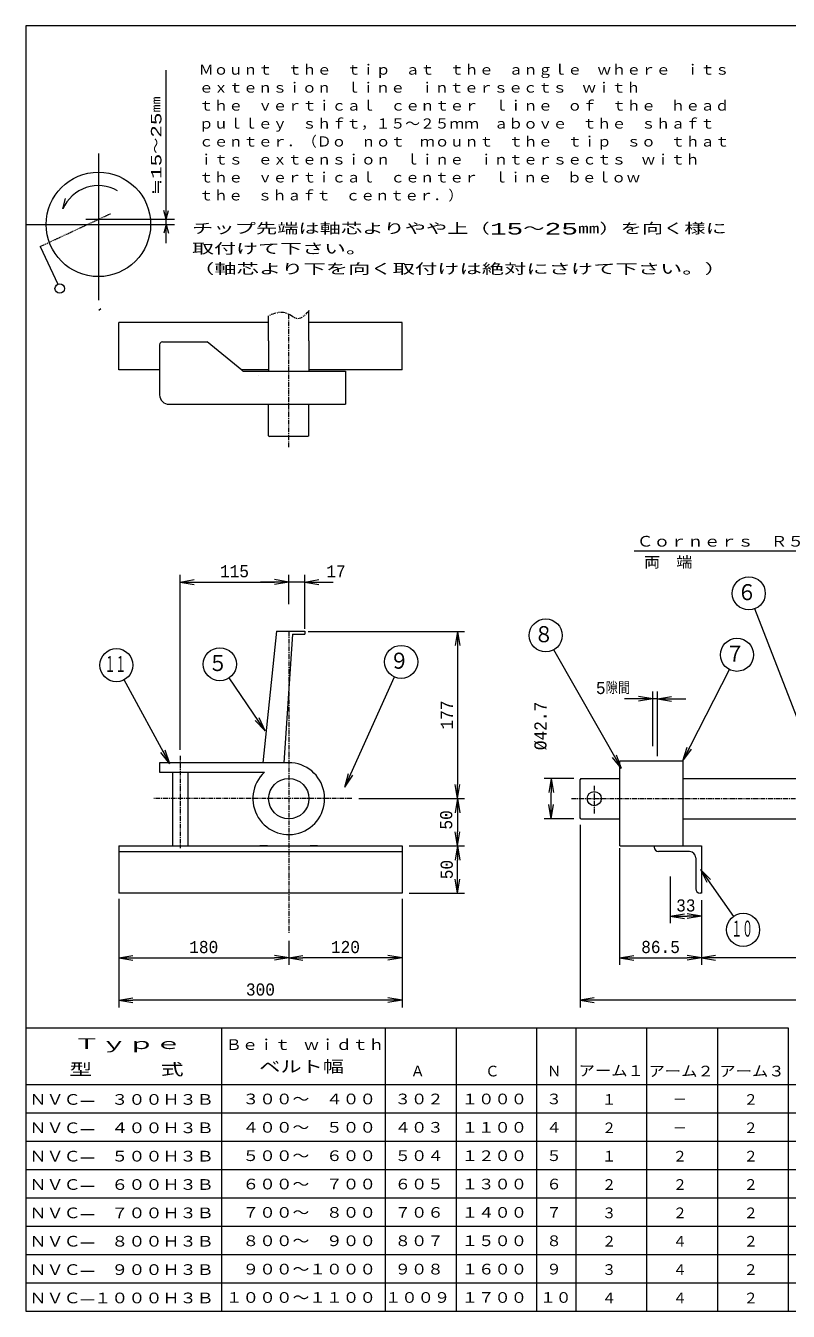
# Model space of a CAD drawing. Extents: x 100 to 2015, y 75 to 1435.
# Drawn here: x 100 to 907, y 75 to 1435 of the extents above; entities that cross this region are included whole.
import ezdxf
from ezdxf.enums import TextEntityAlignment as Align

# ---------------------------------------------------------------- set-up
doc = ezdxf.new("R2010")
doc.units = 0
for name, pattern in [('EXLTYPE1', [1.2, 0.6, -0.6]), ('EXLTYPE2', [8, 5, -1, 1, -1]), ('EXLTYPE3', [10, 5, -1, 1, -1, 1, -1])]:
    doc.linetypes.add(name, pattern=pattern)
doc.layers.get('0').update_dxf_attribs({"linetype": 'CONTINUOUS'})
doc.layers.get('DEFPOINTS').update_dxf_attribs({"linetype": 'CONTINUOUS'})
doc.styles.add('EXCADDIM1', font='monotxt', dxfattribs={"width": 0.92, "bigfont": 'extfont'})
doc.styles.add('EXCADSTD', font='monotxt', dxfattribs={"bigfont": 'extfont'})
doc.styles.get("Standard").update_dxf_attribs({"font": 'monotxt', "bigfont": 'extfont'})
doc.dimstyles.new('ISO-25', dxfattribs={"dimtxt": 2.5, "dimasz": 2.5, "dimexe": 1.25, "dimexo": 0.625, "dimtad": 1, "dimtxsty": 'STANDARD', "dimcen": 2.5, "dimazin": 3, "dimtfac": 1, "dimtmove": 0, "dimatfit": 3})

# ---------------------------------------------------------------- blocks, each defined once
blk = doc.blocks.new('EX_NORM')
at = {"color": 0, "linetype": 'CONTINUOUS'}
for q in [(-1, 0.167), (-1, 0), (-1, -0.167)]:
    blk.add_line((0, 0), q, dxfattribs=at)
blk = doc.blocks.new('*D15')
at = {"color": 2, "linetype": 'CONTINUOUS'}
for p, q in [((452.599996, 617.330005), (564.5, 617.330005)), ((557, 602.330005), (557, 582.330005)), ((505.999996, 567.330005), (564.5, 567.330005))]:
    blk.add_line(p, q, dxfattribs=at)
at = {"layer": 'DEFPOINTS', "color": 0}
for p in [(445.099996, 617.330005), (498.499996, 567.330005), (557, 567.330005)]:
    blk.add_point(p, dxfattribs=at)
at = {"color": 2, "xscale": 15, "yscale": 15, "zscale": 15}
for p, rotation in [((557, 617.330005), 90), ((557, 567.330005), 270)]:
    blk.add_blockref('EX_NORM', p, dxfattribs=dict(at, rotation=rotation))
at = {"color": 2, "insert": (545.25, 594.830005), "char_height": 12.8622054, "attachment_point": 5, "rotation": 90, "style": 'EXCADDIM1'}
blk.add_mtext('50', dxfattribs=at)
blk = doc.blocks.new('*D16')
at = {"color": 2, "linetype": 'CONTINUOUS'}
for p, q in [((557, 532.3), (557, 552.3)), ((506, 517.3), (564.5, 517.3))]:
    blk.add_line(p, q, dxfattribs=at)
at = {"layer": 'DEFPOINTS', "color": 0}
for p in [(557, 567.3), (557, 567.3), (498.5, 517.3)]:
    blk.add_point(p, dxfattribs=at)
at = {"color": 2, "xscale": 15, "yscale": 15, "zscale": 15}
for p, rotation in [((557, 567.3), 90), ((557, 517.3), 270)]:
    blk.add_blockref('EX_NORM', p, dxfattribs=dict(at, rotation=rotation))
at = {"color": 2, "insert": (545.8, 542.3), "char_height": 12.86, "attachment_point": 5, "rotation": 90, "style": 'EXCADDIM1'}
blk.add_mtext('50', dxfattribs=at)
blk = doc.blocks.new('*D17')
at = {"color": 2, "linetype": 'CONTINUOUS'}
for p, q in [((399, 794.3), (564.5, 794.3)), ((557, 779.3), (557, 632.3))]:
    blk.add_line(p, q, dxfattribs=at)
at = {"layer": 'DEFPOINTS', "color": 0}
for p in [(395.5, 794.3), (557, 617.3), (557, 617.3)]:
    blk.add_point(p, dxfattribs=at)
at = {"color": 2, "xscale": 15, "yscale": 15, "zscale": 15}
for p, rotation in [((557, 794.3), 90), ((557, 617.3), 270)]:
    blk.add_blockref('EX_NORM', p, dxfattribs=dict(at, rotation=rotation))
at = {"color": 2, "insert": (545.8, 705.8), "char_height": 12.86, "attachment_point": 5, "rotation": 90, "style": 'EXCADDIM1'}
blk.add_mtext('177', dxfattribs=at)
blk = doc.blocks.new('*D18')
at = {"color": 2, "linetype": 'CONTINUOUS'}
for p, q in [((263.5, 669), (263.5, 854)), ((278.5, 846.5), (363.5, 846.5)), ((378.5, 827.7), (378.5, 854))]:
    blk.add_line(p, q, dxfattribs=at)
at = {"layer": 'DEFPOINTS', "color": 0}
for p in [(378.5, 846.5), (378.5, 794.3), (263.5, 635.7)]:
    blk.add_point(p, dxfattribs=at)
at = {"color": 2, "xscale": 15, "yscale": 15, "zscale": 15, "rotation": 180}
blk.add_blockref('EX_NORM', (263.5, 846.5), dxfattribs=at)
at = {"color": 2, "xscale": 15, "yscale": 15, "zscale": 15}
blk.add_blockref('EX_NORM', (378.5, 846.5), dxfattribs=at)
at = {"color": 2, "insert": (321, 857.8), "char_height": 12.86, "attachment_point": 5, "style": 'EXCADDIM1'}
blk.add_mtext('115', dxfattribs=at)
blk = doc.blocks.new('*D19')
at = {"color": 2, "linetype": 'CONTINUOUS'}
for p, q in [((363.5, 846.5), (348.5, 846.5)), ((378.5, 823.2), (378.5, 854)), ((395.5, 846.5), (378.5, 846.5)), ((395.5, 797), (395.5, 854)), ((410.5, 846.5), (425.5, 846.5))]:
    blk.add_line(p, q, dxfattribs=at)
at = {"layer": 'DEFPOINTS', "color": 0}
for p in [(378.5, 846.5), (378.5, 820.5), (395.5, 794.3)]:
    blk.add_point(p, dxfattribs=at)
at = {"color": 2, "xscale": 15, "yscale": 15, "zscale": 15}
blk.add_blockref('EX_NORM', (378.5, 846.5), dxfattribs=at)
at = {"color": 2, "xscale": 15, "yscale": 15, "zscale": 15, "rotation": 180}
blk.add_blockref('EX_NORM', (395.5, 846.5), dxfattribs=at)
at = {"color": 2, "insert": (428.5, 857.8), "char_height": 12.86, "attachment_point": 5, "style": 'EXCADDIM1'}
blk.add_mtext('17', dxfattribs=at)
blk = doc.blocks.new('*D20')
at = {"color": 2, "linetype": 'CONTINUOUS'}
for p, q in [((680.3, 638.7), (648.8, 638.7)), ((656.3, 611), (656.3, 623.7)), ((680.3, 596), (648.8, 596))]:
    blk.add_line(p, q, dxfattribs=at)
at = {"layer": 'DEFPOINTS', "color": 0}
for p in [(656.3, 638.7), (687.8, 638.7), (687.8, 596)]:
    blk.add_point(p, dxfattribs=at)
at = {"color": 2, "xscale": 15, "yscale": 15, "zscale": 15}
for p, rotation in [((656.3, 638.7), 90), ((656.3, 596), 270)]:
    blk.add_blockref('EX_NORM', p, dxfattribs=dict(at, rotation=rotation))
at = {"color": 2, "insert": (645.1, 694.2), "char_height": 12.86, "attachment_point": 5, "rotation": 90, "style": 'EXCADDIM1'}
blk.add_mtext('%%c42.7', dxfattribs=at)
blk = doc.blocks.new('*D22')
at = {"color": 2, "linetype": 'CONTINUOUS'}
for p, q in [((378.5, 466.930008), (378.5, 441.5)), ((483.499996, 449), (393.5, 449))]:
    blk.add_line(p, q, dxfattribs=at)
at = {"layer": 'DEFPOINTS', "color": 0}
for p in [(498.499996, 577.330006), (378.5, 474.430008), (378.5, 449)]:
    blk.add_point(p, dxfattribs=at)
at = {"color": 2, "xscale": 15, "yscale": 15, "zscale": 15, "rotation": 180}
blk.add_blockref('EX_NORM', (378.5, 449), dxfattribs=at)
at = {"color": 2, "xscale": 15, "yscale": 15, "zscale": 15}
blk.add_blockref('EX_NORM', (498.499996, 449), dxfattribs=at)
at = {"color": 2, "insert": (438.499998, 460.25), "char_height": 12.8622054, "attachment_point": 5, "style": 'EXCADDIM1'}
blk.add_mtext('120', dxfattribs=at)
blk = doc.blocks.new('*D23')
at = {"color": 2, "linetype": 'CONTINUOUS'}
blk.add_line((213.499996, 449), (363.5, 449), dxfattribs=at)
at = {"layer": 'DEFPOINTS', "color": 0}
for p in [(198.499996, 577.330006), (378.5, 504), (378.5, 449)]:
    blk.add_point(p, dxfattribs=at)
at = {"color": 2, "xscale": 15, "yscale": 15, "zscale": 15, "rotation": 180}
blk.add_blockref('EX_NORM', (198.499996, 449), dxfattribs=at)
at = {"color": 2, "xscale": 15, "yscale": 15, "zscale": 15}
blk.add_blockref('EX_NORM', (378.5, 449), dxfattribs=at)
at = {"color": 2, "insert": (288.499998, 460.25), "char_height": 12.8622054, "attachment_point": 5, "style": 'EXCADDIM1'}
blk.add_mtext('180', dxfattribs=at)
blk = doc.blocks.new('*D24')
at = {"color": 2, "linetype": 'CONTINUOUS'}
for p, q in [((198.5, 511.5), (198.5, 396.5)), ((498.5, 511.5), (498.5, 396.5)), ((483.5, 404), (213.5, 404))]:
    blk.add_line(p, q, dxfattribs=at)
at = {"layer": 'DEFPOINTS', "color": 0}
for p in [(198.5, 513.2), (498.5, 513.2), (198.5, 404)]:
    blk.add_point(p, dxfattribs=at)
at = {"color": 2, "xscale": 15, "yscale": 15, "zscale": 15, "rotation": 180}
blk.add_blockref('EX_NORM', (198.5, 404), dxfattribs=at)
at = {"color": 2, "xscale": 15, "yscale": 15, "zscale": 15}
blk.add_blockref('EX_NORM', (498.5, 404), dxfattribs=at)
at = {"color": 2, "insert": (348.5, 415.3), "char_height": 12.86, "attachment_point": 5, "style": 'EXCADDIM1'}
blk.add_mtext('300', dxfattribs=at)
blk = doc.blocks.new('*D26')
at = {"color": 2, "linetype": 'CONTINUOUS'}
for p, q in [((728.8, 564.9), (728.8, 441.5)), ((743.8, 449), (800.3, 449))]:
    blk.add_line(p, q, dxfattribs=at)
at = {"layer": 'DEFPOINTS', "color": 0}
for p in [(728.8, 587.6), (815.3, 474), (815.3, 449)]:
    blk.add_point(p, dxfattribs=at)
at = {"color": 2, "xscale": 15, "yscale": 15, "zscale": 15, "rotation": 180}
blk.add_blockref('EX_NORM', (728.8, 449), dxfattribs=at)
at = {"color": 2, "xscale": 15, "yscale": 15, "zscale": 15}
blk.add_blockref('EX_NORM', (815.3, 449), dxfattribs=at)
at = {"color": 2, "insert": (772.1, 460.3), "char_height": 12.86, "attachment_point": 5, "style": 'EXCADDIM1'}
blk.add_mtext('86.5', dxfattribs=at)
blk = doc.blocks.new('*D27')
at = {"color": 2, "linetype": 'CONTINUOUS'}
for p, q in [((782.349995, 534.930005), (782.349995, 485.5)), ((797.349995, 493), (800.349995, 493)), ((815.349995, 502.330005), (815.349995, 485.5))]:
    blk.add_line(p, q, dxfattribs=at)
at = {"layer": 'DEFPOINTS', "color": 0}
for p in [(782.349995, 542.430005), (815.349995, 509.830005), (815.349995, 493)]:
    blk.add_point(p, dxfattribs=at)
at = {"color": 2, "xscale": 15, "yscale": 15, "zscale": 15, "rotation": 180}
blk.add_blockref('EX_NORM', (782.349995, 493), dxfattribs=at)
at = {"color": 2, "xscale": 15, "yscale": 15, "zscale": 15}
blk.add_blockref('EX_NORM', (815.349995, 493), dxfattribs=at)
at = {"color": 2, "insert": (798.849995, 504.25), "char_height": 12.8622054, "attachment_point": 5, "style": 'EXCADDIM1'}
blk.add_mtext('33', dxfattribs=at)
blk = doc.blocks.new('*D28')
at = {"color": 2, "linetype": 'CONTINUOUS'}
for p, q in [((748.8, 723), (733.8, 723)), ((763.8, 672.7), (763.8, 730.5)), ((768.8, 723), (763.8, 723)), ((768.8, 662.4), (768.8, 730.5)), ((783.8, 723), (798.8, 723))]:
    blk.add_line(p, q, dxfattribs=at)
at = {"layer": 'DEFPOINTS', "color": 0}
for p in [(763.8, 723), (763.8, 647.1), (768.8, 636.8)]:
    blk.add_point(p, dxfattribs=at)
at = {"color": 2, "xscale": 15, "yscale": 15, "zscale": 15}
blk.add_blockref('EX_NORM', (763.8, 723), dxfattribs=at)
at = {"color": 2, "xscale": 15, "yscale": 15, "zscale": 15, "rotation": 180}
blk.add_blockref('EX_NORM', (768.8, 723), dxfattribs=at)
at = {"color": 2, "insert": (721.8, 734.3), "char_height": 12.86, "attachment_point": 5, "style": 'EXCADDIM1'}
blk.add_mtext('5隙間', dxfattribs=at)

msp = doc.modelspace()

# ---------------------------------------------------------------- linework, layer by layer
at = {"color": 253, "linetype": 'CONTINUOUS'}
for p, q in [((2015, 1435), (100, 1435)), ((100, 1435), (100, 75)), ((100, 75), (2015, 75))]:
    msp.add_line(p, q, dxfattribs=at)
at = {"color": 6, "linetype": 'CONTINUOUS'}
for p, q in [((248.66, 1204.84), (248.66, 1387.91)), ((177, 1299.64), (177, 1144.5)), ((139.35, 1241.14), (142.28, 1252.05)), ((248.66, 1230.18), (246.18, 1239.45)), ((248.66, 1230.18), (251.14, 1239.45)), ((101.14, 1224.86), (257.38, 1224.86)), ((163.64, 1230.18), (257.38, 1230.18)), ((248.66, 1224.86), (246.18, 1215.59)), ((248.66, 1224.86), (251.14, 1215.59)), ((115.26, 1201.39), (133.87, 1161.47)), ((100, 375), (907.33, 375)), ((307.33, 375), (307.33, 75)), ((480.67, 375), (480.67, 75)), ((555.67, 375), (555.67, 75)), ((640.67, 375), (640.67, 75)), ((682.33, 375), (682.33, 75)), ((757.33, 375), (757.33, 75)), ((832.33, 375), (832.33, 75)), ((907.33, 375), (907.33, 75)), ((100, 315), (1004.83, 315)), ((100, 285), (1004.83, 285)), ((100, 255), (1004.83, 255)), ((100, 225), (1004.83, 225)), ((100, 195), (1004.83, 195)), ((100, 165), (1004.83, 165)), ((100, 135), (1004.83, 135)), ((100, 105), (1004.83, 105))]:
    msp.add_line(p, q, dxfattribs=at)
at = {"color": 6, "linetype": 'EXLTYPE1'}
msp.add_line((125.05, 1205.95), (189.69, 1236.09), dxfattribs=at)
at = {"color": 6, "linetype": 'EXLTYPE3'}
for p, q in [((115.26, 1201.39), (125.05, 1205.95)), ((125.05, 1205.95), (125.3, 1205.41)), ((125.3, 1205.41), (125.26, 1205.39)), ((177.5, 1134), (179.57, 1135.74))]:
    msp.add_line(p, q, dxfattribs=at)
at = {"color": 4, "linetype": 'EXLTYPE2'}
for p, q in [((378.5, 989), (378.5, 1129.75)), ((378.5, 794.33), (378.5, 474.43)), ((263.5, 662.72), (263.5, 564.83)), ((701.85, 630.77), (701.85, 601.57)), ((378.5, 617.33), (235, 617.33)), ((445.1, 617.33), (378.5, 617.33)), ((677.95, 617.33), (1283.87, 617.33))]:
    msp.add_line(p, q, dxfattribs=at)
at = {"color": 7, "linetype": 'CONTINUOUS'}
for p, q in [((399.85, 1101.5), (399.85, 1133.57)), ((357.15, 1121), (198.5, 1121)), ((198.5, 1071), (198.5, 1121)), ((357.15, 1101.5), (357.15, 1128.2)), ((498.5, 1121), (399.85, 1121)), ((498.5, 1071), (498.5, 1121)), ((241.75, 1097.5), (241.75, 1078.5)), ((241.75, 1097.5), (241.75, 1044.5)), ((244.75, 1100.5), (292.16, 1100.5)), ((328.74, 1070.51), (292.16, 1100.5)), ((357.15, 1101.5), (357.15, 1074.5)), ((399.85, 1101.5), (399.85, 1074.5)), ((357.15, 1074.5), (357.15, 1069.5)), ((399.85, 1074.5), (399.85, 1069.5)), ((241.75, 1071), (198.5, 1071)), ((357.15, 1071), (327.99, 1071)), ((330.18, 1069.5), (438.7, 1069.5)), ((346.76, 1064.5), (346.75, 1064.5)), ((498.5, 1071), (399.85, 1071)), ((438.71, 1069.5), (438.67, 1034.47)), ((251.75, 1034.5), (438.67, 1034.5)), ((357.15, 1001.26), (357.15, 1033.5)), ((399.85, 1001.26), (399.85, 1033.5)), ((357.15, 1001.26), (358.15, 1000.26)), ((398.85, 1000.26), (358.15, 1000.26)), ((399.85, 1001.26), (398.85, 1000.26)), ((365.5, 794.33), (350.99, 655.33)), ((365.5, 794.33), (395.5, 794.33)), ((382.45, 791.33), (373.16, 655.33)), ((382.45, 791.33), (395.5, 791.33)), ((385.5, 794.33), (385.5, 794.33)), ((395.5, 794.33), (395.5, 791.33)), ((378.5, 655.33), (241.75, 655.33)), ((241.75, 655.33), (241.75, 645.33)), ((728.85, 657.33), (795.85, 657.33)), ((728.85, 567.33), (728.85, 657.33)), ((795.85, 657.33), (795.85, 567.33)), ((241.75, 645.33), (352.81, 645.33)), ((255.5, 645.33), (255.5, 567.33)), ((271.5, 645.33), (271.5, 567.33)), ((687.85, 638.68), (686.85, 637.68)), ((686.85, 596.98), (686.85, 637.68)), ((687.85, 638.68), (728.85, 638.68)), ((795.85, 638.68), (977.85, 638.68)), ((687.85, 595.98), (686.85, 596.98)), ((687.85, 595.98), (728.85, 595.98)), ((795.85, 595.98), (1285.73, 595.98)), ((198.5, 567.33), (198.5, 517.33)), ((198.5, 567.33), (498.5, 567.33)), ((198.5, 561.33), (498.5, 561.33)), ((356, 567.33), (348, 567.33)), ((356.03, 567.33), (348.03, 567.33)), ((401, 567.33), (409, 567.33)), ((409.03, 567.33), (401.03, 567.33)), ((438.65, 567.33), (438.65, 567.33)), ((498.5, 567.33), (498.5, 517.33)), ((728.85, 567.33), (815.35, 567.33)), ((765.35, 567.33), (765.35, 565.83)), ((802.85, 561.33), (769.85, 561.33)), ((815.35, 567.33), (815.35, 517.33)), ((809.35, 554.83), (809.35, 521.83)), ((498.5, 517.33), (198.5, 517.33)), ((815.35, 517.33), (813.85, 517.33))]:
    msp.add_line(p, q, dxfattribs=at)
at = {"color": 2, "linetype": 'CONTINUOUS'}
for p, q in [((686.85, 589.48), (686.85, 396.5)), ((815.35, 509.83), (815.35, 441.5)), ((830.35, 451.5), (815.35, 449)), ((1745.35, 449), (815.35, 449)), ((815.35, 449), (830.35, 446.5)), ((701.85, 406.5), (686.85, 404)), ((1873.85, 404), (686.85, 404)), ((686.85, 404), (701.85, 401.5))]:
    msp.add_line(p, q, dxfattribs=at)
at = {"color": 6, "linetype": 'EXLTYPE3', "flags": 128}
msp.add_lwpolyline([(399.85, 1133.57), (399.73, 1133.43), (399.41, 1133.03), (398.89, 1132.42), (398.21, 1131.66), (397.39, 1130.78), (396.47, 1129.83), (395.46, 1128.85), (394.39, 1127.91), (393.29, 1127.03), (392.18, 1126.27), (391.09, 1125.67), (389.42, 1125.12), (387.83, 1125.03), (386.31, 1125.32), (384.82, 1125.92), (383.34, 1126.73), (381.84, 1127.68), (380.29, 1128.68), (378.67, 1129.67), (376.95, 1130.55), (375.09, 1131.24), (373.09, 1131.67), (371.22, 1131.78), (369.27, 1131.67), (367.3, 1131.4), (365.35, 1130.99), (363.49, 1130.5), (361.76, 1129.97), (360.22, 1129.43), (358.93, 1128.95), (357.94, 1128.54), (357.31, 1128.27), (357.15, 1128.2)], dxfattribs=at)
at = {"color": 6, "linetype": 'CONTINUOUS'}
for centre, radius in [((177, 1224.86), 55.29), ((135.99, 1156.94), 5)]:
    msp.add_circle(centre, radius, dxfattribs=at)
at = {"color": 4, "linetype": 'CONTINUOUS'}
for centre in [(865.5, 834.5), (650.5, 790), (196, 758.5), (305.5, 759.5), (497.5, 762), (853, 769.5), (859.5, 478.5)]:
    msp.add_circle(centre, 17.5, dxfattribs=at)
at = {"color": 7, "linetype": 'CONTINUOUS'}
for centre, radius in [((378.5, 617.33), 21.35), ((701.85, 617.33), 7.5)]:
    msp.add_circle(centre, radius, dxfattribs=at)
at = {"color": 6, "linetype": 'CONTINUOUS'}
msp.add_arc((177, 1224.86), 41.01, 60.25261, 156.62045, dxfattribs=at)
at = {"color": 7, "linetype": 'CONTINUOUS'}
for centre, radius, start, end in [((244.75, 1097.5), 3, 90, 180), ((346.76, 1094.5), 30, 233.08709, 236.44269), ((251.75, 1044.5), 10, 180, 270), ((378.5, 617.33), 38, 132.5369, 90), ((348, 568.33), 1, 266.36005, 270), ((356, 568.33), 1, 270, 273.63995), ((401, 568.33), 1, 266.36005, 270), ((769.85, 565.83), 4.5, 180, 270), ((802.85, 554.83), 6.5, 0, 90), ((813.85, 521.83), 4.5, 180, 270)]:
    msp.add_arc(centre, radius, start, end, dxfattribs=at)

# ---------------------------------------------------------------- texts
at = {"color": 6, "linetype": 'CONTINUOUS', "style": 'EXCADSTD'}
for s, height, width, p, p2 in [('Ｍｏｕｎｔ\u3000ｔｈｅ\u3000ｔｉｐ\u3000ａｔ\u3000ｔｈｅ\u3000ａｎｇｌｅ\u3000ｗｈｅｒｅ\u3000ｉｔｓ', 12.2191, 1.496911, (283.35, 1382), (845.14, 1382)), ('ｅｘｔｅｎｓｉｏｎ\u3000ｌｉｎｅ\u3000ｉｎｔｅｒｓｅｃｔｓ\u3000ｗｉｔｈ', 12.2191, 1.496967, (283.35, 1363), (751.09, 1363)), ('ｔｈｅ\u3000ｖｅｒｔｉｃａｌ\u3000ｃｅｎｔｅｒ\u3000ｌｉｎｅ\u3000ｏｆ\u3000ｔｈｅ\u3000ｈｅａｄ', 12.2191, 1.496911, (283.35, 1344), (845.14, 1344)), ('ｐｕｌｌｅｙ\u3000ｓｈｆｔ，１５～２５ｍｍ\u3000ａｂｏｖｅ\u3000ｔｈｅ\u3000ｓｈａｆｔ', 12.2191, 1.496919, (283.35, 1325), (829.47, 1325)), ('ｃｅｎｔｅｒ．（Ｄｏ\u3000ｎｏｔ\u3000ｍｏｕｎｔ\u3000ｔｈｅ\u3000ｔｉｐ\u3000ｓｏ\u3000ｔｈａｔ', 12.2191, 1.496911, (283.35, 1306), (845.14, 1306)), ('ｉｔｓ\u3000ｅｘｔｅｎｓｉｏｎ\u3000ｌｉｎｅ\u3000ｉｎｔｅｒｓｅｃｔｓ\u3000ｗｉｔｈ', 12.2191, 1.496928, (283.35, 1287), (813.79, 1287)), ('ｔｈｅ\u3000ｖｅｒｔｉｃａｌ\u3000ｃｅｎｔｅｒ\u3000ｌｉｎｅ\u3000ｂｅｌｏｗ', 12.2191, 1.496967, (283.35, 1268), (751.09, 1268)), ('ｔｈｅ\u3000ｓｈａｆｔ\u3000ｃｅｎｔｅｒ．）', 12.2191, 1.497192, (283.35, 1249), (562.99, 1249)), ('チップ先端は軸芯よりやや上（15～25㎜）を向く様に', 12.2191, 2.057259, (276.13, 1214.12), (842.33, 1214.12)), ('取付けて下さい。', 12.219, 2.269555, (276.13, 1192.75), (462.33, 1192.75)), ('（軸芯より下を向く取付けは絶対にさけて下さい。）', 12.2191, 2.26826, (276.13, 1171.37), (842.33, 1171.37)), ('Ｃｏｒｎｅｒｓ\u3000Ｒ５', 12.862, 1.633797, (746.95, 882.71), (924.07, 882.71)), ('両\u3000端', 12.862, 1.636532, (754.64, 860.74), (805.76, 860.74)), ('６', 19.29, 1.508606, (853.13, 825.44), (873.91, 825.44)), ('８', 19.29, 1.508606, (638.13, 780.94), (658.91, 780.94)), ('７', 19.29, 1.508606, (840.63, 760.44), (861.41, 760.44)), ('１１', 19.292, 0.751038, (183.63, 749.44), (206.39, 749.44)), ('５', 19.29, 1.508606, (293.13, 750.44), (313.91, 750.44)), ('９', 19.29, 1.508606, (485.13, 752.94), (505.91, 752.94)), ('１０', 19.292, 0.751038, (847.13, 469.44), (869.89, 469.44)), ('Ｔｙｐｅ', 12.862, 2.725883, (150.24, 351.21), (265.44, 351.21)), ('Ｂｅｉｔ ｗｉｄｔｈ', 12.862, 1.524933, (311.7, 350.21), (479.82, 350.21)), ('ベルト幅', 14.031, 1.944723, (347.26, 326.41), (436.92, 326.41)), ('型\u3000\u3000\u3000式', 14.031, 2.081524, (146.26, 323.41), (267.26, 323.41)), ('Ａ', 12.86, 1.645752, (507.45, 322.21), (522.57, 322.21)), ('Ｃ', 12.86, 1.645752, (586.48, 322.21), (601.6, 322.21)), ('Ｎ', 12.86, 1.645752, (651.91, 322.21), (667.03, 322.21)), ('アーム１', 12.862, 1.63553, (685.33, 322.71), (754.45, 322.71)), ('アーム２', 12.862, 1.63553, (759.33, 322.21), (828.45, 322.21)), ('アーム３', 12.862, 1.63553, (834.33, 322.21), (903.45, 322.21)), ('ＮＶＣ―\u3000３００Ｈ３Ｂ', 12.8622, 1.633695, (104, 292.21), (299.12, 292.21)), ('\u3000３００～\u3000４００', 12.862, 1.633923, (311.82, 292.71), (470.94, 292.71)), ('\u3000３０２', 12.862, 1.63553, (473.33, 292.71), (542.45, 292.71)), ('１０００', 12.862, 1.63553, (561.67, 292.71), (630.79, 292.71)), ('\u3000３', 12.862, 1.638628, (634.47, 292.71), (667.59, 292.71)), ('１', 12.86, 1.645752, (710.07, 292.21), (725.19, 292.21)), ('－', 12.86, 1.645752, (785.07, 292.21), (800.19, 292.21)), ('２', 12.86, 1.645752, (860.07, 292.21), (875.19, 292.21)), ('ＮＶＣ―\u3000４００Ｈ３Ｂ', 12.8622, 1.633695, (104, 262.21), (299.12, 262.21)), ('\u3000４００～\u3000５００', 12.862, 1.633923, (311.82, 262.71), (470.94, 262.71)), ('\u3000４０３', 12.862, 1.63553, (473.33, 262.71), (542.45, 262.71)), ('１１００', 12.862, 1.63553, (561.67, 262.71), (630.79, 262.71)), ('\u3000４', 12.862, 1.638628, (634.47, 262.71), (667.59, 262.71)), ('２', 12.86, 1.645752, (710.07, 262.21), (725.19, 262.21)), ('２', 12.86, 1.645752, (860.07, 262.21), (875.19, 262.21)), ('－', 12.86, 1.645752, (785.07, 262.21), (800.19, 262.21)), ('ＮＶＣ―\u3000５００Ｈ３Ｂ', 12.8622, 1.633695, (104, 232.21), (299.12, 232.21)), ('\u3000５００～\u3000６００', 12.862, 1.633923, (311.82, 232.71), (470.94, 232.71)), ('\u3000５０４', 12.862, 1.63553, (473.33, 232.71), (542.45, 232.71)), ('１２００', 12.862, 1.63553, (561.67, 232.71), (630.79, 232.71)), ('\u3000５', 12.862, 1.638628, (634.47, 232.71), (667.59, 232.71)), ('２', 12.86, 1.645752, (785.07, 232.21), (800.19, 232.21)), ('２', 12.86, 1.645752, (860.07, 232.21), (875.19, 232.21)), ('１', 12.86, 1.645752, (710.07, 232.21), (725.19, 232.21)), ('ＮＶＣ―\u3000６００Ｈ３Ｂ', 12.8622, 1.633695, (104, 202.21), (299.12, 202.21)), ('\u3000６００～\u3000７００', 12.862, 1.633923, (311.82, 202.71), (470.94, 202.71)), ('\u3000６０５', 12.862, 1.63553, (473.33, 202.71), (542.45, 202.71)), ('１３００', 12.862, 1.63553, (561.67, 202.71), (630.79, 202.71)), ('\u3000６', 12.862, 1.638628, (634.47, 202.71), (667.59, 202.71)), ('２', 12.86, 1.645752, (710.07, 202.21), (725.19, 202.21)), ('２', 12.86, 1.645752, (785.07, 202.21), (800.19, 202.21)), ('２', 12.86, 1.645752, (860.07, 202.21), (875.19, 202.21)), ('ＮＶＣ―\u3000７００Ｈ３Ｂ', 12.8622, 1.633695, (104, 172.21), (299.12, 172.21)), ('\u3000７００～\u3000８００', 12.862, 1.633923, (311.82, 172.71), (470.94, 172.71)), ('\u3000７０６', 12.862, 1.63553, (473.33, 172.71), (542.45, 172.71)), ('１４００', 12.862, 1.63553, (561.67, 172.71), (630.79, 172.71)), ('\u3000７', 12.862, 1.638628, (634.47, 172.71), (667.59, 172.71)), ('３', 12.86, 1.645752, (710.07, 172.21), (725.19, 172.21)), ('２', 12.86, 1.645752, (785.07, 172.21), (800.19, 172.21)), ('２', 12.86, 1.645752, (860.07, 172.21), (875.19, 172.21)), ('ＮＶＣ―\u3000８００Ｈ３Ｂ', 12.8622, 1.633695, (104, 142.21), (299.12, 142.21)), ('\u3000８００～\u3000９００', 12.862, 1.633923, (311.82, 142.71), (470.94, 142.71)), ('\u3000８０７', 12.862, 1.63553, (473.33, 142.71), (542.45, 142.71)), ('１５００', 12.862, 1.63553, (561.67, 142.71), (630.79, 142.71)), ('\u3000８', 12.862, 1.638628, (634.47, 142.71), (667.59, 142.71)), ('２', 12.86, 1.645752, (710.07, 142.21), (725.19, 142.21)), ('４', 12.86, 1.645752, (785.07, 142.21), (800.19, 142.21)), ('２', 12.86, 1.645752, (860.07, 142.21), (875.19, 142.21)), ('ＮＶＣ―\u3000９００Ｈ３Ｂ', 12.8622, 1.633695, (104, 112.21), (299.12, 112.21)), ('\u3000９００～１０００', 12.862, 1.633923, (311.82, 112.71), (470.94, 112.71)), ('\u3000９０８', 12.862, 1.63553, (473.33, 112.71), (542.45, 112.71)), ('１６００', 12.862, 1.63553, (561.67, 112.71), (630.79, 112.71)), ('\u3000９', 12.862, 1.638628, (634.47, 112.71), (667.59, 112.71)), ('３', 12.86, 1.645752, (710.07, 112.21), (725.19, 112.21)), ('４', 12.86, 1.645752, (785.07, 112.21), (800.19, 112.21)), ('２', 12.86, 1.645752, (860.07, 112.21), (875.19, 112.21)), ('１０００～１１００', 12.862, 1.633923, (311.82, 82.71), (470.94, 82.71)), ('１００９', 12.862, 1.63553, (480.33, 82.71), (549.45, 82.71)), ('１７００', 12.862, 1.63553, (561.67, 82.71), (630.79, 82.71)), ('１０', 12.862, 1.638628, (644.6, 82.71), (677.72, 82.71)), ('ＮＶＣ―１０００Ｈ３Ｂ', 12.8622, 1.633695, (104, 82.21), (299.12, 82.21)), ('４', 12.86, 1.645752, (710.07, 82.21), (725.19, 82.21)), ('４', 12.86, 1.645752, (785.07, 82.21), (800.19, 82.21)), ('２', 12.86, 1.645752, (860.07, 82.21), (875.19, 82.21))]:
    msp.add_text(s, height=height, dxfattribs=dict(at, width=width)).set_placement(p, p2, align=Align.FIT)
at = {"color": 6, "linetype": 'CONTINUOUS', "style": 'EXCADSTD', "width": 1.50094}
msp.add_text('≒15～25㎜', height=11.108, rotation=90, dxfattribs=at).set_placement((243.71, 1256.06), (243.71, 1360.07), align=Align.FIT)

# ---------------------------------------------------------------- dimensions: what is measured, and where the dimension line sits
at = {"color": 2, "linetype": 'CONTINUOUS'}
for base, p1, p2, override, picture, middle in [((378.5, 846.5), (263.5, 635.67), (378.5, 794.33), {"dimtxt": 12.862205, "dimasz": 15, "dimexe": 7.5, "dimexo": 33.329999, "dimgap": 0, "dimtad": 1, "dimjust": 0, "dimtih": 0, "dimtoh": 0, "dimdec": 1, "dimzin": 8, "dimlunit": 2, "dimtxsty": 'EXCADDIM1', "dimblk1": 'EX_NORM', "dimblk2": 'EX_NORM', "dimsah": 1, "dimse1": 0, "dimse2": 0, "dimclrd": 2, "dimclre": 2, "dimclrt": 2, "dimtmove": 2}, '*D18', (321, 857.75)), ((378.5, 846.5), (395.5, 794.33), (378.5, 820.5), {"dimtxt": 12.862205, "dimasz": 15, "dimexe": 7.5, "dimexo": 2.67, "dimgap": 0, "dimtad": 1, "dimjust": 1, "dimtih": 0, "dimtoh": 0, "dimdec": 1, "dimzin": 8, "dimlunit": 2, "dimtxsty": 'EXCADDIM1', "dimblk1": 'EX_NORM', "dimblk2": 'EX_NORM', "dimsah": 1, "dimse1": 0, "dimse2": 0, "dimclrd": 2, "dimclre": 2, "dimclrt": 2, "dimtmove": 2}, '*D19', (428.5, 857.75)), ((815.35, 449), (728.85, 587.58), (815.35, 474), {"dimtxt": 12.862205, "dimasz": 15, "dimexe": 7.5, "dimexo": 22.730009, "dimgap": 0, "dimtad": 1, "dimjust": 0, "dimtih": 0, "dimtoh": 0, "dimdec": 1, "dimzin": 8, "dimlunit": 2, "dimtxsty": 'EXCADDIM1', "dimblk1": 'EX_NORM', "dimblk2": 'EX_NORM', "dimsah": 1, "dimse1": 0, "dimse2": 1, "dimclrd": 2, "dimclre": 2, "dimclrt": 2, "dimtmove": 2}, '*D26', (772.1, 460.25)), ((378.5, 449), (198.5, 577.33), (378.5, 504), {"dimtxt": 12.862205, "dimasz": 15, "dimexe": 0, "dimexo": 0, "dimgap": 0, "dimtad": 1, "dimjust": 0, "dimtih": 0, "dimtoh": 0, "dimdec": 1, "dimzin": 8, "dimlunit": 2, "dimtxsty": 'EXCADDIM1', "dimblk1": 'EX_NORM', "dimblk2": 'EX_NORM', "dimsah": 1, "dimse1": 1, "dimse2": 1, "dimclrd": 2, "dimclre": 2, "dimclrt": 2, "dimtmove": 2}, '*D23', (288.5, 460.25)), ((378.5, 449), (498.5, 577.33), (378.5, 474.43), {"dimtxt": 12.862205, "dimasz": 15, "dimexe": 7.5, "dimexo": 7.5, "dimgap": 0, "dimtad": 1, "dimjust": 0, "dimtih": 0, "dimtoh": 0, "dimdec": 1, "dimzin": 8, "dimlunit": 2, "dimtxsty": 'EXCADDIM1', "dimblk1": 'EX_NORM', "dimblk2": 'EX_NORM', "dimsah": 1, "dimse1": 1, "dimse2": 0, "dimclrd": 2, "dimclre": 2, "dimclrt": 2, "dimtmove": 2}, '*D22', (438.5, 460.25)), ((815.35, 493), (782.35, 542.43), (815.35, 509.83), {"dimtxt": 12.862205, "dimasz": 15, "dimexe": 7.5, "dimexo": 7.5, "dimgap": 0, "dimtad": 1, "dimjust": 0, "dimtih": 0, "dimtoh": 0, "dimdec": 1, "dimzin": 8, "dimlunit": 2, "dimtxsty": 'EXCADDIM1', "dimblk1": 'EX_NORM', "dimblk2": 'EX_NORM', "dimsah": 1, "dimse1": 0, "dimse2": 0, "dimclrd": 2, "dimclre": 2, "dimclrt": 2, "dimtmove": 2}, '*D27', (798.85, 504.25)), ((198.5, 404), (498.5, 513.17), (198.5, 513.17), {"dimtxt": 12.862205, "dimasz": 15, "dimexe": 7.5, "dimexo": 1.67, "dimgap": 0, "dimtad": 1, "dimjust": 0, "dimtih": 0, "dimtoh": 0, "dimdec": 1, "dimzin": 8, "dimlunit": 2, "dimtxsty": 'EXCADDIM1', "dimblk1": 'EX_NORM', "dimblk2": 'EX_NORM', "dimsah": 1, "dimse1": 0, "dimse2": 0, "dimclrd": 2, "dimclre": 2, "dimclrt": 2, "dimtmove": 2}, '*D24', (348.5, 415.25))]:
    dim = msp.add_linear_dim(base=base, p1=p1, p2=p2, dimstyle='ISO-25', override=override, dxfattribs=at)
    dim.commit()
    dim.dimension.update_dxf_attribs({"geometry": picture, "text_midpoint": middle, "dimtype": 160})
for base, p1, p2, override, picture, middle in [((557, 617.33), (395.5, 794.33), (557, 617.33), {"dimtxt": 12.862205, "dimasz": 15, "dimexe": 7.5, "dimexo": 3.5, "dimgap": 0, "dimtad": 1, "dimjust": 0, "dimtih": 0, "dimtoh": 0, "dimdec": 1, "dimzin": 8, "dimlunit": 2, "dimtxsty": 'EXCADDIM1', "dimblk1": 'EX_NORM', "dimblk2": 'EX_NORM', "dimsah": 1, "dimse1": 0, "dimse2": 1, "dimclrd": 2, "dimclre": 2, "dimclrt": 2, "dimtmove": 2}, '*D17', (545.75, 705.83)), ((557, 567.33), (498.5, 517.33), (557, 567.33), {"dimtxt": 12.862205, "dimasz": 15, "dimexe": 7.5, "dimexo": 7.5, "dimgap": 0, "dimtad": 1, "dimjust": 0, "dimtih": 0, "dimtoh": 0, "dimdec": 1, "dimzin": 8, "dimlunit": 2, "dimtxsty": 'EXCADDIM1', "dimblk1": 'EX_NORM', "dimblk2": 'EX_NORM', "dimsah": 1, "dimse1": 0, "dimse2": 1, "dimclrd": 2, "dimclre": 2, "dimclrt": 2, "dimtmove": 2}, '*D16', (545.75, 542.33))]:
    dim = msp.add_linear_dim(base=base, p1=p1, p2=p2, angle=90, dimstyle='ISO-25', override=override, dxfattribs=at)
    dim.commit()
    dim.dimension.update_dxf_attribs({"geometry": picture, "text_midpoint": middle, "dimtype": 160})
dim = msp.add_linear_dim(base=(763.85, 723), p1=(768.85, 636.83), p2=(763.85, 647.08), text='5隙間', dimstyle='ISO-25', override={"dimtxt": 12.862205, "dimasz": 15, "dimexe": 7.5, "dimexo": 25.569999, "dimgap": 0, "dimtad": 1, "dimjust": 2, "dimtih": 0, "dimtoh": 0, "dimdec": 1, "dimzin": 8, "dimlunit": 2, "dimtxsty": 'EXCADDIM1', "dimblk1": 'EX_NORM', "dimblk2": 'EX_NORM', "dimsah": 1, "dimse1": 0, "dimse2": 0, "dimclrd": 2, "dimclre": 2, "dimclrt": 2, "dimtmove": 2}, dxfattribs=at)
dim.commit()
dim.dimension.update_dxf_attribs({"geometry": '*D28', "text_midpoint": (721.85, 734.25), "dimtype": 160})
dim = msp.add_linear_dim(base=(656.35, 638.68), p1=(687.85, 595.98), p2=(687.85, 638.68), angle=90, text='%%c<>', dimstyle='ISO-25', override={"dimtxt": 12.862205, "dimasz": 15, "dimexe": 7.5, "dimexo": 7.5, "dimgap": 0, "dimtad": 1, "dimjust": 2, "dimtih": 0, "dimtoh": 0, "dimdec": 1, "dimzin": 8, "dimlunit": 2, "dimtxsty": 'EXCADDIM1', "dimblk1": 'EX_NORM', "dimblk2": 'EX_NORM', "dimsah": 1, "dimse1": 0, "dimse2": 0, "dimclrd": 2, "dimclre": 2, "dimclrt": 2, "dimtmove": 2}, dxfattribs=at)
dim.commit()
dim.dimension.update_dxf_attribs({"geometry": '*D20', "text_midpoint": (645.1, 694.18), "dimtype": 160})
dim = msp.add_linear_dim(base=(557, 567.33), p1=(445.1, 617.33), p2=(498.5, 567.33), angle=90, dimstyle='ISO-25', override={"dimtxt": 12.862205, "dimasz": 15, "dimexe": 7.5, "dimexo": 7.5, "dimgap": 0, "dimtad": 1, "dimjust": 0, "dimtih": 0, "dimtoh": 0, "dimdec": 1, "dimzin": 8, "dimlunit": 2, "dimtxsty": 'EXCADDIM1', "dimblk1": 'EX_NORM', "dimblk2": 'EX_NORM', "dimsah": 1, "dimse1": 0, "dimse2": 0, "dimclrd": 2, "dimclre": 2, "dimclrt": 2, "dimtmove": 2}, dxfattribs=at)
dim.commit()
dim.dimension.update_dxf_attribs({"geometry": '*D15', "text_midpoint": (545.25, 594.83), "dimtype": 160, "text_rotation": 90})

# ---------------------------------------------------------------- leaders
at = {"color": 4, "linetype": 'CONTINUOUS'}
for points in [[(977.85, 794.33), (929.75, 879), (744.15, 879)], [(941.35, 639), (871.83, 818.18)], [(730.85, 649.08), (659.17, 774.8)], [(795.85, 657.33), (845.06, 753.91)], [(252.53, 654.19), (204.34, 743.11)], [(353.5, 689), (315.35, 745.03)], [(437.83, 629.33), (490.32, 746.04)], [(814.35, 542.5), (849.41, 492.8)]]:
    msp.add_leader(points, dimstyle='ISO-25', override={"dimasz": 15, "dimldrblk": 'EX_NORM'}, dxfattribs=at)

doc.saveas('drawing.dxf')
